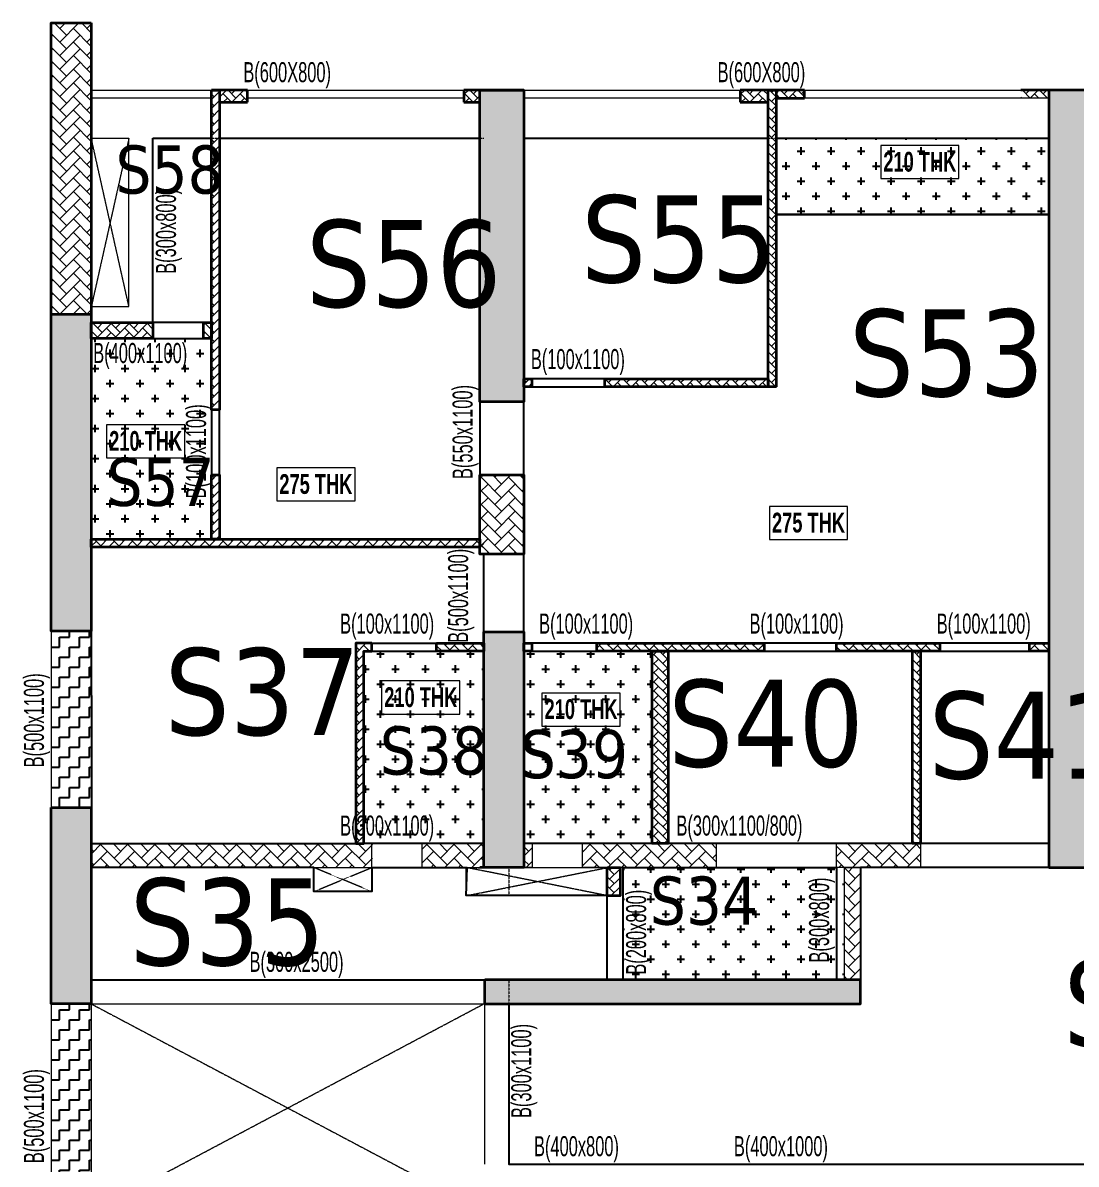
# Model space of a CAD drawing. Header units: millimetres. Extents: x -2 to 66976, y 42 to 26355.
# Drawn here: x 1753 to 14901, y 11677 to 25917 of the extents above; entities that cross this region are included whole.
import ezdxf

# ---------------------------------------------------------------- set-up
doc = ezdxf.new("R2010")
doc.units = ezdxf.units.MM
doc.linetypes.add('HIDDEN', pattern=[0.375, 0.25, -0.125])
for name, color, linetype, lineweight in [('A-FLOR-IDEN', 11, 'Continuous', 9), ('A-HIDD-ABVE', 8, 'HIDDEN', 20), ('S-BEAM', 7, 'Continuous', 18), ('S-BEAM-IDEN', 2, 'Continuous', 9), ('S-COL HATCH', 9, 'Continuous', 0), ('S-COLS', 5, 'Continuous', 35), ('S-WALL', 4, 'Continuous', 18)]:
    doc.layers.add(name, color=color, linetype=linetype, lineweight=lineweight)
doc.layers.add('changes', color=7, linetype='Continuous')
doc.layers.add('SUNK SLAB', color=8, linetype='Continuous')
doc.styles.add('Dim.s & Anno.(Misc.)', font='ARIALN.TTF')
doc.styles.add('Swis721 LtCn BT', font='swisscl.ttf', dxfattribs={"width": 0.9, "height": 233.355162})
doc.styles.add('Swis721 LtCn BT_B', font='', dxfattribs={"width": 0.9, "height": 246.918336})
doc.styles.get('Swis721 LtCn BT_B').set_extended_font_data('Swis721 LtCn BT', bold=True)
pattern_1 = [(0, (-31352080.2, 21120041.72), (187.5, 187.5), [93.75, -281.25]), (90, (-31352033.32, 21119994.84), (-187.5, 187.5), [93.75, -281.25])]
pattern_2 = [(45, (-31802317.5, 20729084.55), (0, 169.7056275), [360, -120]), (135, (-31802232.65, 20729169.4), (1e-14, 169.7056275), [360, -120])]
pattern_3 = [(45, (-15037.47, -17858.63), (0, 107.76307), [228.6, -76.2]), (135, (-14983.584, -17804.75), (7e-15, 107.76307), [228.6, -76.2])]
pattern_4 = [(45, (-31792413.71, 20737961.09), (0, 113.13708499), [240, -80]), (135, (-31792357.14, 20738017.66), (9e-15, 113.13708499), [240, -80])]

# ---------------------------------------------------------------- blocks, each defined once
blk = doc.blocks.new('A$Cbe320e20')
at = {"layer": 'S-COL HATCH'}
h = blk.add_hatch(dxfattribs=at)
h.set_pattern_fill('AR-HBONE', color=256, scale=30)
h.set_pattern_definition(pattern_2)
h.paths.add_polyline_path([(-7796, 17040), (-7296, 17040), (-7296, 13401), (-7796, 13401)])
at = {"layer": 'S-COL HATCH', "transparency": 33554687}
h = blk.add_hatch(color=256, dxfattribs=at)
h.dxf.hatch_style = 1
h.paths.add_polyline_path([(-1896, 16200), (-2446, 16200), (-2446, 12310), (-1896, 12310)])
h = blk.add_hatch(color=256, dxfattribs=at)
h.dxf.hatch_style = 1
h.paths.add_polyline_path([(4654, 6500), (5154, 6500), (5154, 16200), (4654, 16200)])
h = blk.add_hatch(color=256, dxfattribs=at)
h.dxf.hatch_style = 1
h.paths.add_polyline_path([(-7296, 13401), (-7796, 13401), (-7796, 9451), (-7296, 9451)])
at = {"layer": 'S-COL HATCH'}
h = blk.add_hatch(dxfattribs=at)
h.set_pattern_fill('AR-HBONE', color=256, scale=30)
h.set_pattern_definition(pattern_2)
h.paths.add_polyline_path([(-1896, 11400), (-2446, 11400), (-2446, 10410), (-1896, 10410)])
at = {"layer": 'S-COL HATCH', "transparency": 33554687}
h = blk.add_hatch(color=256, dxfattribs=at)
h.dxf.hatch_style = 1
h.paths.add_polyline_path([(-1896, 9200), (-1896, 9200), (-1896, 9300), (-1896, 9440), (-2396, 9440), (-2396, 6500), (-1896, 6500)])
h = blk.add_hatch(color=256, dxfattribs=at)
h.dxf.hatch_style = 1
h.paths.add_polyline_path([(-7796, 4800), (-7296, 4800), (-7296, 7251), (-7796, 7251)])
at = {"layer": 'S-COL HATCH'}
h = blk.add_hatch(dxfattribs=at)
h.set_pattern_fill('AR-HBONE', color=256, scale=30)
h.set_pattern_definition(pattern_2)
h.paths.add_polyline_path([(-3786, 6799), (-7294, 6799), (-7294, 6501), (-3786, 6501)])
h = blk.add_hatch(dxfattribs=at)
h.set_pattern_fill('AR-HBONE', color=256, scale=30)
h.set_pattern_definition(pattern_2)
h.paths.add_polyline_path([(-2396, 6799), (-3166, 6799), (-3166, 6499), (-2615, 6499), (-2615, 6500), (-2396, 6500)])
h = blk.add_hatch(dxfattribs=at)
h.set_pattern_fill('AR-HBONE', color=256, scale=30)
h.set_pattern_definition(pattern_2)
h.paths.add_polyline_path([(-1795, 6800), (-1896, 6800), (-1896, 6500), (-1795, 6500)])
h = blk.add_hatch(dxfattribs=at)
h.set_pattern_fill('AR-HBONE', color=256, scale=30)
h.set_pattern_definition(pattern_2)
h.paths.add_polyline_path([(504, 6800), (-1165, 6800), (-1165, 6500), (504, 6500)])
h = blk.add_hatch(dxfattribs=at)
h.set_pattern_fill('AR-HBONE', color=256, scale=30)
h.set_pattern_definition(pattern_2)
h.paths.add_polyline_path([(2004, 6800), (2004, 6500), (3054, 6500), (3054, 6800)])
h = blk.add_hatch(dxfattribs=at)
h.set_pattern_fill('AR-HBONE', color=256, scale=20)
h.set_pattern_definition([(45, (-31797377.5, 20724184.55), (0, 113.13708499), [240, -80]), (135, (-31797320.93, 20724241.12), (9e-15, 113.13708499), [240, -80])])
h.paths.add_polyline_path([(-696, 6150), (-696, 6500), (-856, 6500), (-856, 6150)])
h = blk.add_hatch(dxfattribs=at)
h.set_pattern_fill('AR-HBONE', color=256, scale=30)
h.set_pattern_definition(pattern_2)
h.paths.add_polyline_path([(2304, 6500), (2104, 6500), (2104, 5100), (2304, 5100)])
at = {"layer": 'S-COL HATCH', "transparency": 33554687}
h = blk.add_hatch(color=256, dxfattribs=at)
h.dxf.hatch_style = 1
h.paths.add_polyline_path([(2304, 5100), (2104, 5100), (-2086, 5100), (-2086, 4800), (2304, 4800)])
h.paths.add_polyline_path([(-2086, 5100), (-2385, 5100), (-2385, 4800), (-2086, 4800)])
at = {"layer": 'S-WALL'}
h = blk.add_hatch(dxfattribs=at)
h.set_pattern_fill('FP_1', color=1, style=0, pattern_type=2)
h.set_pattern_definition(pattern_3)
h.paths.add_polyline_path([(-5695, 16050), (-5345, 16050), (-5345, 16200), (-5695, 16200)])
h = blk.add_hatch(dxfattribs=at)
h.set_pattern_fill('FP_1', color=1, style=0, pattern_type=2)
h.set_pattern_definition(pattern_3)
h.paths.add_polyline_path([(-5695, 16050), (-5345, 16050), (-5345, 16200), (-5695, 16200)])
h = blk.add_hatch(dxfattribs=at)
h.set_pattern_fill('FP_1', color=1, style=0, pattern_type=2)
h.set_pattern_definition(pattern_3)
h.paths.add_polyline_path([(-2445, 16050), (-2445, 16200), (-2645, 16200), (-2645, 16050)])
h = blk.add_hatch(dxfattribs=at)
h.set_pattern_fill('FP_1', color=1, style=0, pattern_type=2)
h.set_pattern_definition(pattern_3)
h.paths.add_polyline_path([(-2445, 16050), (-2445, 16200), (-2645, 16200), (-2645, 16050)])
h = blk.add_hatch(dxfattribs=at)
h.set_pattern_fill('FP_1', color=1, style=0, pattern_type=2)
h.set_pattern_definition(pattern_3)
h.paths.add_polyline_path([(1155, 16050), (1155, 16200), (805, 16200), (805, 16050)])
h = blk.add_hatch(dxfattribs=at)
h.set_pattern_fill('FP_1', color=1, style=0, pattern_type=2)
h.set_pattern_definition(pattern_3)
h.paths.add_polyline_path([(1155, 16050), (1155, 16200), (805, 16200), (805, 16050)])
h = blk.add_hatch(dxfattribs=at)
h.set_pattern_fill('FP_1', color=1, style=0, pattern_type=2)
h.set_pattern_definition(pattern_3)
h.paths.add_polyline_path([(1605, 16100), (1605, 16200), (1255, 16200), (1255, 16100)])
h = blk.add_hatch(dxfattribs=at)
h.set_pattern_fill('FP_1', color=1, style=0, pattern_type=2)
h.set_pattern_definition(pattern_3)
h.paths.add_polyline_path([(1605, 16100), (1605, 16200), (1255, 16200), (1255, 16100)])
h = blk.add_hatch(dxfattribs=at)
h.set_pattern_fill('FP_1', color=1, style=0, pattern_type=2)
h.set_pattern_definition(pattern_3)
h.paths.add_polyline_path([(4655, 16100), (4655, 16200), (4305, 16200), (4305, 16100)])
h = blk.add_hatch(dxfattribs=at)
h.set_pattern_fill('FP_1', color=1, style=0, pattern_type=2)
h.set_pattern_definition(pattern_3)
h.paths.add_polyline_path([(4655, 16100), (4655, 16200), (4305, 16200), (4305, 16100)])
at = {"layer": 'S-BEAM', "color": 5}
for points in [[(-3796, 6801), (-7294, 6801), (-7294, 6501), (-3796, 6501)], [(-1896, 6800), (-1795, 6800), (-1795, 6500), (-1896, 6500)], [(-1165, 6800), (504, 6800), (504, 6500), (-1165, 6500)]]:
    blk.add_lwpolyline(points, close=True, dxfattribs=at)
at = {"layer": 'S-BEAM', "color": 5, "elevation": 0}
for points in [[(-3166, 6800), (-2396, 6800), (-2396, 6499), (-3166, 6499)], [(2004, 6800), (3054, 6800), (3054, 6500), (2004, 6500)], [(2104, 6500), (2304, 6500), (2304, 5100), (2104, 5100)]]:
    blk.add_lwpolyline(points, close=True, dxfattribs=at)
at = {"layer": 'S-COLS'}
for p, q in [((-7296, 17040), (-7296, 17040)), ((-7296, 13401), (-7796, 13401)), ((-2385, 4800), (-2385, 5100))]:
    blk.add_line(p, q, dxfattribs=at)
for points in [[(-7296, 17040), (-7296, 9451), (-7796, 9451), (-7796, 17040)], [(-2446, 16200), (-1896, 16200), (-1896, 12310), (-2446, 12310)], [(-2446, 11400), (-1896, 11400), (-1896, 10410), (-2446, 10410)], [(-7796, 7251), (-7296, 7251), (-7296, 4800), (-7796, 4800)]]:
    blk.add_lwpolyline(points, close=True, dxfattribs=at)
at = {"layer": 'S-COLS', "elevation": 0}
for points in [[(4654, 6500), (5154, 6500), (5154, 16200), (4654, 16200)], [(-856, 6500), (-696, 6500), (-696, 6150), (-856, 6150)]]:
    blk.add_lwpolyline(points, close=True, dxfattribs=at)
at = {"layer": 'S-COLS'}
blk.add_lwpolyline([(-2396, 6500), (-2396, 9440), (-1896, 9440), (-1896, 6500), (-2446, 6500)], dxfattribs=at)
at = {"layer": 'S-COLS', "elevation": 0}
blk.add_lwpolyline([(-2385, 4800), (2304, 4800), (2304, 5100), (-2385, 5100)], dxfattribs=at)
at = {"layer": 'S-WALL', "color": 7}
for p, q in [((-7295, 16200), (-5795, 16200)), ((-5795, 16100), (-7295, 16100)), ((-5345, 16200), (-2645, 16200)), ((-2645, 16100), (-5345, 16100)), ((-1895, 16200), (805, 16200)), ((805, 16100), (-1895, 16100)), ((1605, 16200), (4305, 16200)), ((4654, 16100), (1605, 16100))]:
    blk.add_line(p, q, dxfattribs=at)
at = {"layer": 'S-WALL', "color": 5, "lineweight": 35}
for p, q in [((-5345, 16200), (-5795, 16200)), ((-5345, 16050), (-5345, 16200)), ((-2645, 16200), (-2645, 16050)), ((805, 16200), (805, 16050)), ((1255, 16100), (1605, 16100)), ((1605, 16100), (1605, 16200)), ((-5695, 16050), (-5345, 16050)), ((-2645, 16050), (-2445, 16050)), ((805, 16050), (1155, 16050))]:
    blk.add_line(p, q, dxfattribs=at)
at = {"layer": 'S-WALL', "lineweight": 35}
for p, q in [((-1895, 16200), (-2645, 16200)), ((1605, 16200), (805, 16200)), ((5155, 16200), (4305, 16200))]:
    blk.add_line(p, q, dxfattribs=at)

msp = doc.modelspace()

# ---------------------------------------------------------------- hatches: boundary and pattern name
at = {"layer": 'S-COL HATCH'}
h = msp.add_hatch(dxfattribs=at)
h.set_pattern_fill('AR-HBONE', color=256, scale=20)
h.set_pattern_definition(pattern_4)
h.paths.add_polyline_path([(4208.1, 25076.5), (4108.1, 25076.5), (4108.1, 21086.5), (4208.1, 21086.5)])
h = msp.add_hatch(dxfattribs=at)
h.set_pattern_fill('AR-HBONE', color=256, scale=20)
h.set_pattern_definition(pattern_4)
h.paths.add_polyline_path([(11158.2, 25076.6), (11058.2, 25076.6), (11058.2, 21376.5), (11158.2, 21376.5)])
h = msp.add_hatch(dxfattribs=at)
h.set_pattern_fill('AR-HBONE', color=256, scale=20)
h.set_pattern_definition([(45, (-31793813.744, 20737961.11), (0, 113.13708499), [240, -80]), (135, (-31793757.176, 20738017.68), (9e-15, 113.13708499), [240, -80])])
h.paths.add_polyline_path([(2608.1, 22176.6), (2608.1, 21976.6), (3378.2, 21976.6), (3378.2, 22176.6)])
h = msp.add_hatch(dxfattribs=at)
h.set_pattern_fill('AR-HBONE', color=256, scale=20)
h.set_pattern_definition(pattern_4)
h.paths.add_polyline_path([(4008.2, 22176.5), (4008.2, 21976.5), (4108.1, 21976.5), (4108.1, 22176.5)])
h = msp.add_hatch(dxfattribs=at)
h.set_pattern_fill('AR-HBONE', color=256, scale=15)
h.set_pattern_definition([(45, (-31352080.12, 21120041.715), (0, 84.85281374), [180, -60]), (135, (-31352037.69, 21120084.14), (7e-15, 84.85281374), [180, -60])])
h.paths.add_polyline_path([(8108.2, 21476.5), (8008.2, 21476.5), (8008.2, 21376.5), (8108.2, 21376.5)])
h = msp.add_hatch(dxfattribs=at)
h.set_pattern_fill('AR-HBONE', color=256, scale=20)
h.set_pattern_definition(pattern_4)
h.paths.add_polyline_path([(11058.2, 21476.5), (9018.2, 21476.5), (9018.2, 21376.5), (11058.2, 21376.5)])
h = msp.add_hatch(dxfattribs=at)
h.set_pattern_fill('AR-HBONE', color=256, scale=20)
h.set_pattern_definition(pattern_4)
h.paths.add_polyline_path([(4208.1, 20276.5), (4108.1, 20276.5), (4108.1, 19476.5), (4208.1, 19476.5)])
h = msp.add_hatch(dxfattribs=at)
h.set_pattern_fill('AR-HBONE', color=256, scale=20)
h.set_pattern_definition(pattern_4)
h.paths.add_polyline_path([(7508.2, 19476.5), (2608.1, 19476.5), (2608.1, 19376.5), (7508.2, 19376.5)])
h = msp.add_hatch(dxfattribs=at)
h.set_pattern_fill('AR-HBONE', color=256, scale=20)
h.set_pattern_definition(pattern_4)
h.paths.add_polyline_path([(6008.2, 18076.5), (6108.2, 18076.5), (6108.2, 18176.5), (5908.2, 18176.5), (5908.2, 15677.6), (6008.2, 15677.6)])
h = msp.add_hatch(dxfattribs=at)
h.set_pattern_fill('AR-HBONE', color=256, scale=20)
h.set_pattern_definition(pattern_4)
h.paths.add_polyline_path([(7508.2, 18176.5), (6918.2, 18176.5), (6918.2, 18076.5), (7508.2, 18076.5)])
h = msp.add_hatch(dxfattribs=at)
h.set_pattern_fill('AR-HBONE', color=256, scale=20)
h.set_pattern_definition(pattern_4)
h.paths.add_polyline_path([(11008.2, 18076.5), (11008.2, 18176.5), (8918.2, 18176.5), (8918.2, 18076.5)])
h = msp.add_hatch(dxfattribs=at)
h.set_pattern_fill('AR-HBONE', color=256, scale=20)
h.set_pattern_definition(pattern_4)
h.paths.add_polyline_path([(13198.1, 18176.5), (11908.1, 18176.5), (11908.1, 18076.5), (13198.1, 18076.5)])
h = msp.add_hatch(dxfattribs=at)
h.set_pattern_fill('AR-HBONE', color=256, scale=20)
h.set_pattern_definition(pattern_4)
h.paths.add_polyline_path([(14558.1, 18176.5), (14318.1, 18176.5), (14318.1, 18076.5), (14558.1, 18076.5)])
h = msp.add_hatch(dxfattribs=at)
h.set_pattern_fill('AR-HBONE', color=256, scale=20)
h.set_pattern_definition(pattern_4)
h.paths.add_polyline_path([(9608.6, 15676.5), (9808.2, 15676.5), (9808.2, 18076.5), (9608.6, 18076.5)])
h = msp.add_hatch(dxfattribs=at)
h.set_pattern_fill('AR-HBONE', color=256, scale=20)
h.set_pattern_definition(pattern_4)
h.paths.add_polyline_path([(12958.1, 18076.5), (12858.1, 18076.5), (12858.1, 15676.5), (12958.1, 15676.5)])
at = {"layer": 'SUNK SLAB'}
h = msp.add_hatch(dxfattribs=at)
h.set_pattern_fill('CROSS', color=8, scale=750, style=0)
h.set_pattern_definition([(0, (-31352080.2, 21119941.72), (187.5, 187.5), [93.75, -281.25]), (90, (-31352033.32, 21119894.84), (-187.5, 187.5), [93.75, -281.25])])
h.paths.add_polyline_path([(14558, 23526.5), (14558, 24476.5), (11158.1, 24476.5), (11158.1, 23526.5)])
h = msp.add_hatch(dxfattribs=at)
h.set_pattern_fill('CROSS', color=8, scale=750, style=0)
h.set_pattern_definition(pattern_1)
h.paths.add_polyline_path([(2608.1, 19476.5), (4108.1, 19476.5), (4108.1, 21976.5), (2608.1, 21976.5)])
h = msp.add_hatch(dxfattribs=at)
h.set_pattern_fill('ZIGZAG', color=8, scale=1000, style=0)
h.set_pattern_definition([(0, (-31792413.79, 20733377.97), (125, 125), [125, -125]), (90, (-31792288.79, 20733377.97), (-125, 125), [125, -125])])
h.paths.add_polyline_path([(2608.1, 18327.1), (2108.1, 18327.1), (2108.1, 16127.1), (2608.1, 16127.1)])
h = msp.add_hatch(dxfattribs=at)
h.set_pattern_fill('CROSS', color=8, scale=750, style=0)
h.set_pattern_definition(pattern_1)
h.paths.add_polyline_path([(7508.1, 18076.5), (6008.1, 18076.5), (6008.1, 15676.5), (7508.1, 15676.5)])
h = msp.add_hatch(dxfattribs=at)
h.set_pattern_fill('CROSS', color=8, scale=750, style=0)
h.set_pattern_definition(pattern_1)
h.paths.add_polyline_path([(9608.5, 18076.5), (8008.1, 18076.5), (8008.1, 15676.5), (9608.5, 15676.5)])
h = msp.add_hatch(dxfattribs=at)
h.set_pattern_fill('CROSS', color=8, scale=750, style=0)
h.set_pattern_definition([(0, (-31352080.2, 21119608.4), (187.5, 187.5), [93.75, -281.25]), (90, (-31352033.32, 21119561.53), (-187.5, 187.5), [93.75, -281.25])])
h.paths.add_polyline_path([(9248.1, 15376.5), (9248.1, 13976.6), (12008.1, 13976.6), (12008.1, 15376.5)])
h.paths.add_polyline_path([(9674.8, 13978.3), (9674.8, 15251.5), (9147.6, 15251.5), (9147.6, 13978.3)], flags=9)
h = msp.add_hatch(dxfattribs=at)
h.set_pattern_fill('ZIGZAG', color=8, scale=1000, style=0)
h.set_pattern_definition([(0, (-31792413.78, 20728727.43), (125, 125), [125, -125]), (90, (-31792288.78, 20728727.43), (-125, 125), [125, -125])])
h.paths.add_polyline_path([(2608.1, 13676.5), (2108.1, 13676.5), (2108.1, 11076.5), (2608.1, 11076.5)])

# ---------------------------------------------------------------- linework, layer by layer
at = {"layer": 'A-FLOR-IDEN', "color": 8, "elevation": 0, "flags": 128}
for points in [[(12460.6, 24385), (12460.6, 23973.2), (13438.1, 23973.2), (13438.1, 24385)], [(2798.1, 20901.5), (2798.1, 20489.7), (3775.6, 20489.7), (3775.6, 20901.5)], [(4922, 20364.1), (4922, 19952.3), (5899.5, 19952.3), (5899.5, 20364.1)], [(11071.1, 19882.5), (11071.1, 19470.7), (12048.6, 19470.7), (12048.6, 19882.5)], [(6231.5, 17704.9), (6231.5, 17293.1), (7209, 17293.1), (7209, 17704.9)], [(8232.4, 17554.9), (8232.4, 17143.1), (9209.9, 17143.1), (9209.9, 17554.9)]]:
    msp.add_lwpolyline(points, close=True, dxfattribs=at)
at = {"layer": 'A-HIDD-ABVE', "linetype": 'HIDDEN'}
for p, q in [((3078.1, 24476.5, 0), (2608.1, 22376.5, 0)), ((3078.1, 22376.5, 0), (2608.1, 24476.5, 0)), ((5384.7, 15077.6, 0), (6108.1, 15377.6, 0)), ((6108.1, 15077.6, 0), (5384.7, 15377.6, 0)), ((9048.1, 15026.6, 0), (7288.5, 15377.6, 0)), ((7288.5, 15026.6, 0), (9048.1, 15376.5, 0)), ((2608.1, 13676.5, 0), (7518.4, 11076.5, 0)), ((2608.1, 11076.5, 0), (7506.4, 13676.5, 0))]:
    msp.add_line(p, q, dxfattribs=at)
at = {"layer": 'changes', "color": 1, "elevation": 0}
for points in [[(3378.1, 24476.5), (4108.1, 24476.5), (4108.1, 22176.5), (3378.1, 22176.5)], [(4208.1, 24476.5), (7458.2, 24476.5), (7458.2, 19476.5), (4208.1, 19476.5)], [(8008.1, 24476.5), (11058.2, 24476.5), (11058.2, 21476.5), (8008.1, 21476.5)], [(11158.2, 24476.5), (14558, 24476.5), (14558, 23526.5), (11158.2, 23526.5)], [(11158.2, 23526.5), (14558, 23526.5), (14558, 18176.5), (8108.1, 18176.5), (8108.1, 18176.5), (8008.1, 18176.5), (8008.2, 21376.5), (11158.2, 21376.5)], [(2608.1, 21976.6), (4108.1, 21976.6), (4108.1, 19476.5), (2608.1, 19476.5)], [(2608.1, 19376.5), (2609.2, 15677.6), (5908.2, 15677.6), (5908.2, 18176.5), (7508.1, 18176.5), (7508, 19283.1), (7458.1, 19286.5), (7458.1, 19376.5)], [(6008.2, 18076.5), (7508.1, 18076.5), (7508.1, 15676.5), (6008.2, 15676.5)], [(8008.1, 18076.5), (9608.5, 18076.5), (9608.5, 15676.5), (8008.1, 15676.5)], [(9808.2, 18076.5), (12858.1, 18076.5), (12858.1, 15676.5), (9808.2, 15676.5)], [(12958.1, 18076.5), (14558, 18076.5), (14558, 15676.5), (12958.1, 15676.5)], [(7818.1, 13676.5), (7818.1, 11676.5), (25258.1, 11676.5), (25258.1, 13676.5), (19578.1, 13676.5), (19578.1, 15376.5), (12208.1, 15376.5), (12208.1, 13676.5)], [(9248.1, 15376.5), (11908.1, 15376.5), (11908.1, 13976.6), (9248.1, 13976.6)]]:
    msp.add_lwpolyline(points, close=True, dxfattribs=at)
msp.add_lwpolyline([(9048.1, 13976.6), (9048.1, 15026.6), (7288.5, 15026.6), (7299.6, 15375.4), (6108.1, 15375.4), (6108.1, 15077.6), (5384.7, 15077.6), (5384.7, 15376.3), (2608.1, 15377.6), (2608.1, 13976.6), (9048.1, 13976.5)], dxfattribs=at)
at = {"layer": 'S-BEAM', "linetype": 'HIDDEN'}
for p, q in [((2108.1, 25076.5, 0), (2108.1, 25916.5, 0)), ((2608.1, 25076.5, 0), (2608.1, 25916.6, 0)), ((3378.1, 24476.5, 0), (7508.1, 24476.5, 0)), ((3378.1, 21976.5, 0), (3378.1, 24476.5, 0)), ((8008.1, 24476.5, 0), (14558, 24476.5, 0)), ((2108.1, 22376.5, 0), (2108.1, 24326.5)), ((2608.1, 22376.5, 0), (2608.1, 24326.5, 0)), ((3378.1, 22376.5, 0), (3378.1, 22376.5, 0)), ((7458.1, 21186.5, 0), (7458.1, 20276.5, 0)), ((8008.1, 21186.5, 0), (8008.1, 20276.5, 0)), ((7508, 19283.1, 0), (7508, 18373.1, 0)), ((8008.1, 19286.5, 0), (8008.1, 18376.5, 0)), ((2608.1, 18327.1, 0), (2608.1, 16127.1, 0)), ((2608.1, 15676, 0), (7508.1, 15676, 0)), ((8008.1, 15676.5, 0), (14558, 15676.5, 0)), ((2608.1, 15377.6, 0), (7508.1, 15375.4, 0)), ((7818.1, 15376.5, 0), (7818.1, 15026.6, 0)), ((11908.1, 15376.5, 0), (11908.1, 13976.6, 0)), ((12208.1, 15376.5, 0), (12208.1, 13976.6, 0)), ((2608.1, 13976.6), (7518.4, 13976.6, 0)), ((7818.1, 13976.6, 0), (7818.1, 11676.5, 0)), ((10578.1, 11676.5, 0), (12588.1, 11676.5, 0))]:
    msp.add_line(p, q, dxfattribs=at)
at = {"layer": 'S-BEAM'}
for p, q in [((2608.1, 25076.5, 0), (8008.1, 25076.5, 0)), ((8008.1, 25076.5, 0), (14558, 25076.5, 0)), ((2608.1, 24476.5, 0), (3078.1, 24476.5, 0)), ((3078.1, 22376.5, 0), (3078.1, 24476.5, 0)), ((2608, 22376.5, 0), (3078.1, 22376.5, 0)), ((2108.1, 18327.1, 0), (2108.1, 16127.1, 0)), ((8008.1, 15376.5, 0), (9048.1, 15376.5, 0)), ((9048.1, 15376.5, 0), (9048.1, 13976.5, 0)), ((9248.1, 15376.5, 0), (11908.1, 15376.5, 0)), ((9248.1, 15376.5, 0), (9248.1, 13976.5, 0)), ((12208.1, 15376.5, 0), (14558, 15376.5, 0)), ((2108.1, 14576.5, 0), (2108.1, 11076.5, 0)), ((2608.1, 14576.5, 0), (2608.1, 11076.5, 0)), ((2608.1, 13676.6, 0), (7506.4, 13676.5, 0)), ((7518.4, 11676.5, 0), (7518.4, 13676.5, 0))]:
    msp.add_line(p, q, dxfattribs=at)
at = {"layer": 'S-BEAM', "elevation": 0}
for points in [[(11158.1, 24476.5), (14558, 24476.5), (14558, 23526.5), (11158.1, 23526.5)], [(2608.1, 21976.5), (4108.1, 21976.5), (4108.1, 19476.5), (2608.1, 19476.5)], [(6008.1, 18076.5), (7508.1, 18076.5), (7508.1, 15676.5), (6008.1, 15676.5)], [(8008.1, 18076.5), (9608.5, 18076.5), (9608.5, 15676.5), (8008.1, 15676.5)], [(5384.7, 15377.6), (6108.1, 15377.6), (6108.1, 15077.6), (5384.7, 15077.6)], [(7288.5, 15376.5), (9048.1, 15376.5), (9048.1, 15026.6), (7288.5, 15026.6)]]:
    msp.add_lwpolyline(points, close=True, dxfattribs=at)
msp.add_lwpolyline([(3378.1, 22376.5), (3378.1, 21976.5), (2608.1, 21976.5), (2608.1, 22376.5), (3078.1, 22376.5)], dxfattribs=at)
at = {"layer": 'S-BEAM', "linetype": 'HIDDEN', "elevation": 0}
for points in [[(8108.1, 21476.5), (9018.1, 21476.5), (9018.1, 21376.5), (8108.1, 21376.5)], [(4108.1, 21086.5), (4208.1, 21086.5), (4208.1, 20276.5), (4108.1, 20276.5)], [(6108.1, 18176.5), (6918.1, 18176.5), (6918.1, 18076.5), (6108.1, 18076.5)], [(8108.1, 18176.5), (8918.1, 18176.5), (8918.1, 18076.5), (8108.1, 18076.5)], [(11008.1, 18176.5), (11908.1, 18176.5), (11908.1, 18076.5), (11008.1, 18076.5)], [(13198, 18176.5), (14318.1, 18176.5), (14318.1, 18076.5), (13198, 18076.5)]]:
    msp.add_lwpolyline(points, close=True, dxfattribs=at)
at = {"layer": 'S-COLS', "elevation": 0}
for points in [[(4108.1, 25076.5), (4208.1, 25076.5), (4208.1, 21086.5), (4108.1, 21086.5)], [(11158.2, 21376.5), (11058.2, 21376.5), (11058.2, 25076.6), (11158.2, 25076.6)], [(2608.1, 22176.6), (3378.2, 22176.6), (3378.2, 21976.6), (2608.1, 21976.6)], [(4008.2, 22176.5), (4108.1, 22176.5), (4108.1, 21976.5), (4008.2, 21976.5)], [(8008.2, 21476.5), (8108.2, 21476.5), (8108.2, 21376.5), (8008.2, 21376.5)], [(9018.2, 21476.5), (11058.2, 21476.5), (11058.2, 21376.5), (9018.2, 21376.5)], [(4108.1, 20276.5), (4208.1, 20276.5), (4208.1, 19476.5), (4108.1, 19476.5)], [(2608.1, 19476.5), (7458.2, 19476.5), (7458.2, 19376.5), (2608.1, 19376.5)], [(6918.2, 18176.5), (7508.2, 18176.5), (7508.2, 18076.5), (6918.2, 18076.5)], [(8008.1, 18176.5), (8108.1, 18176.5), (8108.1, 18076.5), (8008.1, 18076.5)], [(8918.2, 18176.5), (11008.2, 18176.5), (11008.2, 18076.5), (8918.2, 18076.5)], [(11908.1, 18176.5), (13198.1, 18176.5), (13198.1, 18076.5), (11908.1, 18076.5)], [(14318.1, 18176.5), (14558.1, 18176.5), (14558.1, 18076.5), (14318.1, 18076.5)], [(9608.6, 18076.5), (9808.2, 18076.5), (9808.2, 15676.5), (9608.6, 15676.5)], [(12858.1, 18076.5), (12958.1, 18076.5), (12958.1, 15676.5), (12858.1, 15676.5)]]:
    msp.add_lwpolyline(points, close=True, dxfattribs=at)
msp.add_lwpolyline([(6108.2, 18176.5), (5908.2, 18176.5), (5908.2, 15677.6), (6008.2, 15677.6), (6008.2, 18076.5), (6108.2, 18076.5), (6108.2, 18176.5)], dxfattribs=at)

# ---------------------------------------------------------------- block references
at = {"layer": 'S-COLS'}
msp.add_blockref('A$Cbe320e20', (9903.7, 8876.5, 0), dxfattribs=at)

# ---------------------------------------------------------------- texts
at = {"layer": 'A-FLOR-IDEN', "color": 1, "char_height": 246.92, "width": 1155, "attachment_point": 2, "line_spacing_factor": 0.964267, "style": 'Swis721 LtCn BT_B'}
for s, insert in [('210 THK', (12949.3, 24307, 0)), ('210 THK', (3286.8, 20823.5, 0)), ('275 THK', (5410.8, 20286, 0)), ('275 THK', (11559.8, 19804.5, 0)), ('210 THK', (6720.3, 17626.9, 0)), ('210 THK', (8721.1, 17476.9, 0))]:
    msp.add_mtext(s, dxfattribs=dict(at, insert=insert))
at = {"layer": 'changes', "attachment_point": 1, "style": 'Dim.s & Anno.(Misc.)'}
for s, insert, char_height in [('{\\fTahoma|b0|i0|c0|p34;S58}', (2910, 24386.7), 600), ('{\\fTahoma|b0|i0|c0|p34;S55}', (8721.4, 23764), 1084.701), ('{\\fTahoma|b0|i0|c0|p34;S56}', (5287.4, 23456.7), 1084.701), ('{\\fTahoma|b0|i0|c0|p34;S53}', (12064.1, 22342.2), 1084.701), ('{\\fTahoma|b0|i0|c0|p34;S57}', (2798.1, 20489.7, 0), 600), ('{\\fTahoma|b0|i0|c0|p34;S37}', (3523.4, 18115.1), 1084.701), ('{\\fTahoma|b0|i0|c0|p34;S40}', (9808.2, 17720.9, 0), 1084.701), ('{\\fTahoma|b0|i0|c0|p34;S41}', (13059.3, 17572.6), 1084.701), ('{\\fTahoma|b0|i0|c0|p34;S38}', (6208.9, 17137.3), 600), ('{\\fTahoma|b0|i0|c0|p34;S39}', (7957.1, 17092.5), 600), ('{\\fTahoma|b0|i0|c0|p34;S35}', (3087.4, 15243.1), 1084.701), ('{\\fTahoma|b0|i0|c0|p34;S34}', (9579.8, 15265), 600), ('{\\fTahoma|b0|i0|c0|p34;S33}', (14740.9, 14227.9), 1084.701)]:
    msp.add_mtext_dynamic_manual_height_columns(s, width=6038.664, gutter_width=5423.5, heights=[1159.3], dxfattribs=dict(at, insert=insert, char_height=char_height))
at = {"layer": 'S-BEAM-IDEN', "style": 'Swis721 LtCn BT', "width": 0.8}
for s, rotation, p in [('B(600X800)', 360, (4506, 25175.9, 0)), ('B(600X800)', 360, (10425.4, 25175.9, 0)), ('B(300x800)', 90, (3664.9, 22784.8, 0)), ('B(400x1100)', 360, (2632.1, 21671.9, 0)), ('B(100x1100)', 360, (8094.3, 21596.2, 0)), ('B(550x1100)', 90, (7366.7, 20224.5, 0)), ('B(100x1100)', 90, (4040.1, 19982.7, 0)), ('B(500x1100)', 90, (7311.7, 18181, 0)), ('B(100x1100)', 360, (5714, 18296.2, 0)), ('B(100x1100)', 360, (8197.5, 18296.2, 0)), ('B(100x1100)', 360, (10823.6, 18296.2, 0)), ('B(100x1100)', 360, (13160.3, 18296.2, 0)), ('B(500x1100)', 90, (2016.7, 16626.6, 0)), ('B(300x1100)', 360, (5714, 15776, 0)), ('B(300x1100/800)', 360, (9911.7, 15776, 0)), ('B(300x800)', 90, (11816.7, 14192.3, 0)), ('B(200x800)', 90, (9533.1, 14040.8, 0)), ('B(300x2500)', 360, (4582.9, 14076, 0)), ('B(300x1100)', 90, (8099.8, 12252.4, 0)), ('B(500x1100)', 90, (2016.7, 11688.7, 0)), ('B(400x800)', 360, (8133.9, 11775.9, 0)), ('B(400x1000)', 360, (10628.7, 11776, 0))]:
    msp.add_text(s, height=250, rotation=rotation, dxfattribs=at).set_placement(p)

doc.saveas('drawing.dxf')
